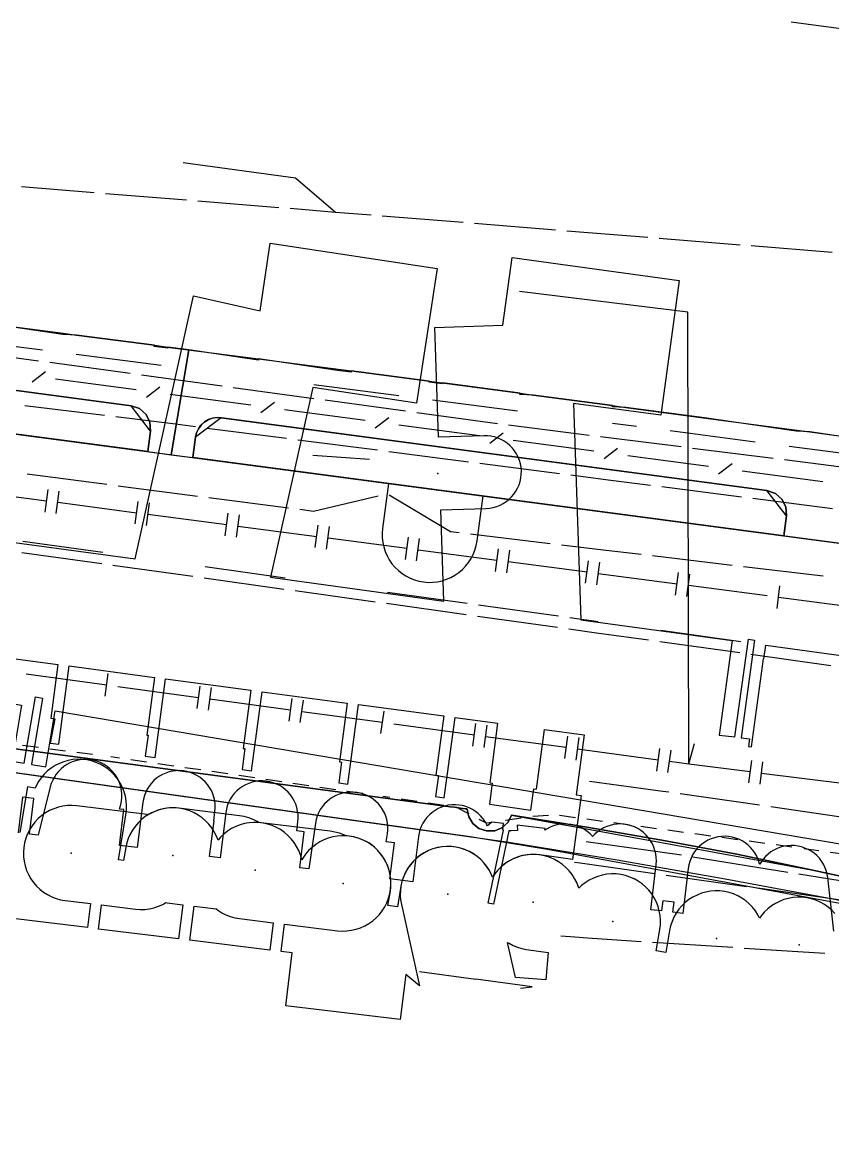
# Model space of a CAD drawing. Header units: metres. Extents: x -3782 to -2031, y 18790 to 19846.
# Drawn here: x -3658.86 to -3623.16, y 18955.78 to 19004.77 of the extents above; entities that cross this region are included whole.
import ezdxf

# ---------------------------------------------------------------- set-up
doc = ezdxf.new("R2010")
doc.units = ezdxf.units.M
for name, color, linetype in [('BOUNDARY', 7, 'Continuous'), ('CURB', 7, 'Continuous'), ('ELECTR_CABLE', 7, 'Continuous'), ('ELECTR_CABLE_COMM', 7, 'Continuous'), ('GAS', 7, 'Continuous'), ('GRASS', 7, 'Continuous'), ('GROUND', 7, 'Continuous'), ('OVERHEAD_POWER_LINE', 7, 'Continuous'), ('ROAD', 7, 'Continuous'), ('SEWER', 7, 'Continuous'), ('SIDEWALK_PATH', 7, 'Continuous'), ('TREE', 7, 'Continuous'), ('WATER_PIPELINE', 7, 'Continuous')]:
    doc.layers.add(name, color=color, linetype=linetype)

msp = doc.modelspace()

# ---------------------------------------------------------------- linework, layer by layer
at = {"layer": 'BOUNDARY'}
for points in [[(-3660.463, 18991.529), (-3657.057, 18991.078), (-3656.463, 18991), (-3653.033, 18990.546), (-3652.535, 18990.479), (-3652.355, 18990.456), (-3648.447, 18989.947), (-3644.366, 18989.417), (-3640.474, 18988.91), (-3636.926, 18988.436), (-3636.337, 18988.357), (-3632.867, 18987.893), (-3632.273, 18987.814), (-3628.209, 18987.27), (-3624.169, 18986.73), (-3620.427, 18986.229)], [(-3615.941, 18964.679), (-3635.722, 18968.342), (-3639.132, 18968.898), (-3691.698, 18976.302)]]:
    msp.add_lwpolyline(points, dxfattribs=at)
at = {"layer": 'CURB'}
for points in [[(-3654.067, 18987.886), (-3679.096, 18991.221)], [(-3682.324, 18989.705), (-3624.331, 18982.029)], [(-3653.208, 18986.763), (-3654.067, 18987.886)], [(-3650.102, 18987.358), (-3651.226, 18986.499)], [(-3626.064, 18984.155), (-3650.102, 18987.358)], [(-3653.327, 18985.867), (-3653.208, 18986.763)], [(-3625.205, 18983.032), (-3626.064, 18984.155)], [(-3625.321, 18982.16), (-3625.205, 18983.032)], [(-3624.331, 18982.029), (-3611.443, 18980.324)], [(-3658.144, 18972.831), (-3658.84, 18972.921)], [(-3656.951, 18972.678), (-3657.648, 18972.767)], [(-3655.759, 18972.524), (-3656.456, 18972.614)], [(-3654.567, 18972.364), (-3654.96, 18972.422)], [(-3653.378, 18972.19), (-3654.073, 18972.292)], [(-3652.188, 18972.017), (-3652.883, 18972.118)], [(-3650.998, 18971.843), (-3651.693, 18971.944)], [(-3649.809, 18971.669), (-3650.504, 18971.771)], [(-3648.619, 18971.495), (-3649.314, 18971.597)], [(-3647.429, 18971.321), (-3648.124, 18971.423)], [(-3646.24, 18971.148), (-3646.935, 18971.249)], [(-3645.05, 18970.974), (-3645.745, 18971.075)], [(-3643.86, 18970.8), (-3644.555, 18970.901)], [(-3642.671, 18970.626), (-3642.976, 18970.671)], [(-3641.481, 18970.452), (-3642.176, 18970.554)], [(-3640.291, 18970.279), (-3640.986, 18970.38)], [(-3639.169, 18969.9), (-3639.722, 18970.195)], [(-3638.408, 18969.495), (-3638.727, 18969.665)], [(-3636.882, 18969.72), (-3637.577, 18969.617)], [(-3637.311, 18969.846), (-3624.107, 18967.448), (-3606.03, 18963.534), (-3589.949, 18960.734), (-3552.443, 18955.778)], [(-3635.687, 18969.844), (-3636.363, 18969.796)], [(-3634.493, 18969.742), (-3635.189, 18969.837)], [(-3633.302, 18969.58), (-3633.998, 18969.675)], [(-3638.071, 18969.545), (-3638.408, 18969.495)], [(-3632.111, 18969.418), (-3632.807, 18969.513)], [(-3630.92, 18969.256), (-3631.615, 18969.35)], [(-3629.728, 18969.093), (-3630.424, 18969.188)], [(-3628.537, 18968.931), (-3629.233, 18969.026)], [(-3627.346, 18968.769), (-3628.041, 18968.864)], [(-3626.154, 18968.607), (-3626.85, 18968.702)], [(-3624.963, 18968.445), (-3625.659, 18968.54)], [(-3623.772, 18968.283), (-3624.433, 18968.373)], [(-3622.58, 18968.12), (-3623.276, 18968.215)]]:
    msp.add_lwpolyline(points, dxfattribs=at)
at = {"layer": 'ELECTR_CABLE'}
for points in [[(-3646.822, 18997.913), (-3651.773, 18998.588)], [(-3645.054, 18996.403), (-3646.822, 18997.913)], [(-3655.686, 18997.261), (-3658.89, 18997.52)], [(-3651.623, 18996.933), (-3655.187, 18997.221)], [(-3647.56, 18996.605), (-3651.125, 18996.893)], [(-3645.054, 18996.403), (-3647.062, 18996.565)], [(-3643.497, 18996.277), (-3645.054, 18996.403)], [(-3639.435, 18995.949), (-3642.999, 18996.237)], [(-3635.372, 18995.621), (-3638.936, 18995.908)], [(-3631.309, 18995.292), (-3634.873, 18995.58)], [(-3627.246, 18994.964), (-3630.811, 18995.252)], [(-3623.183, 18994.636), (-3626.748, 18994.924)], [(-3661.715, 18990.823), (-3657.969, 18990.349)], [(-3661.687, 18990.352), (-3658.14, 18989.867)], [(-3657.645, 18989.799), (-3654.099, 18989.314)], [(-3656.481, 18990.161), (-3652.736, 18989.679)], [(-3653.603, 18989.246), (-3650.057, 18988.761)], [(-3646.016, 18988.815), (-3642.271, 18988.334)], [(-3649.562, 18988.693), (-3646.016, 18988.208)], [(-3658.748, 18987.895), (-3655.234, 18987.465)], [(-3645.52, 18988.14), (-3641.974, 18987.655)], [(-3640.784, 18988.142), (-3637.039, 18987.661)], [(-3654.737, 18987.404), (-3652.102, 18987.081)], [(-3641.479, 18987.588), (-3637.932, 18987.103)], [(-3652.102, 18987.081), (-3651.223, 18986.968)], [(-3650.728, 18986.904), (-3647.216, 18986.452)], [(-3637.436, 18987.039), (-3633.885, 18986.593)], [(-3632.867, 18987.124), (-3631.807, 18986.986)], [(-3646.72, 18986.388), (-3643.208, 18985.936)], [(-3633.389, 18986.531), (-3632.915, 18986.471)], [(-3632.915, 18986.471), (-3629.838, 18986.085)], [(-3630.319, 18986.791), (-3626.575, 18986.301)], [(-3642.712, 18985.872), (-3639.2, 18985.42)], [(-3629.342, 18986.023), (-3625.79, 18985.577)], [(-3625.088, 18986.107), (-3621.344, 18985.617)], [(-3638.704, 18985.356), (-3635.192, 18984.904)], [(-3625.294, 18985.514), (-3621.743, 18985.068)], [(-3655.133, 18984.412), (-3658.638, 18984.867)], [(-3634.697, 18984.84), (-3633.05, 18984.628)], [(-3633.05, 18984.628), (-3631.185, 18984.388)], [(-3651.133, 18983.892), (-3654.638, 18984.347)], [(-3643.186, 18983.896), (-3646.031, 18983.23)], [(-3639.999, 18982.329), (-3642.691, 18983.945)], [(-3630.689, 18984.324), (-3627.177, 18983.872)], [(-3647.134, 18983.373), (-3650.638, 18983.828)], [(-3626.681, 18983.808), (-3623.169, 18983.356)], [(-3646.031, 18983.23), (-3646.638, 18983.309)], [(-3655.315, 18981.42), (-3658.834, 18981.913)], [(-3639.608, 18982.283), (-3639.999, 18982.329)], [(-3635.602, 18981.807), (-3639.111, 18982.224)], [(-3655.358, 18980.922), (-3658.877, 18981.414)], [(-3633.277, 18981.531), (-3635.106, 18981.748)], [(-3631.597, 18981.332), (-3633.277, 18981.531)], [(-3627.592, 18980.856), (-3631.1, 18981.273)], [(-3651.344, 18980.36), (-3654.863, 18980.852)], [(-3647.285, 18980.297), (-3650.805, 18980.79)], [(-3623.586, 18980.381), (-3627.095, 18980.797)], [(-3647.33, 18979.799), (-3650.849, 18980.291)], [(-3643.315, 18979.238), (-3646.834, 18979.729)], [(-3639.255, 18979.176), (-3642.775, 18979.667)], [(-3639.301, 18978.678), (-3642.82, 18979.169)], [(-3635.24, 18978.616), (-3638.76, 18979.107)], [(-3635.287, 18978.117), (-3638.806, 18978.608)], [(-3633.492, 18978.371), (-3634.745, 18978.546)], [(-3633.562, 18977.876), (-3634.791, 18978.048)], [(-3627.21, 18977.494), (-3630.73, 18977.986)], [(-3631.272, 18977.557), (-3633.562, 18977.876)], [(-3627.258, 18976.996), (-3630.777, 18977.488)], [(-3661.039, 18976.99), (-3657.287, 18976.489), (-3657.601, 18974.13), (-3657.415, 18974.092), (-3657.634, 18973.029), (-3657.251, 18972.976), (-3656.791, 18976.423), (-3653.038, 18975.922), (-3653.377, 18973.383), (-3653.31, 18973.374), (-3653.438, 18972.451), (-3653.005, 18972.391), (-3652.542, 18975.856), (-3648.79, 18975.356), (-3649.131, 18972.793), (-3649.051, 18972.782), (-3649.178, 18971.864), (-3648.759, 18971.806), (-3648.294, 18975.289), (-3644.541, 18974.789), (-3644.886, 18972.203), (-3644.791, 18972.19), (-3644.919, 18971.274), (-3644.513, 18971.217), (-3644.045, 18974.723), (-3640.293, 18974.222), (-3640.641, 18971.612), (-3640.532, 18971.597), (-3640.661, 18970.672), (-3640.269, 18970.617), (-3639.797, 18974.156), (-3637.921, 18973.905), (-3638.27, 18971.283), (-3638.155, 18971.267), (-3638.284, 18970.337), (-3636.462, 18970.079), (-3636.332, 18971.013), (-3636.214, 18970.997), (-3635.863, 18973.631), (-3634.111, 18973.397), (-3634.464, 18970.754), (-3634.235, 18970.722), (-3634.627, 18967.902), (-3636.066, 18968.103), (-3636.271, 18968.121), (-3636.478, 18968.119), (-3636.682, 18968.097), (-3636.884, 18968.055), (-3637.081, 18967.994), (-3637.271, 18967.913), (-3637.451, 18967.814), (-3637.622, 18967.698), (-3637.78, 18967.566), (-3637.924, 18967.419), (-3638.054, 18967.259), (-3638.147, 18967.116), (-3638.189, 18967.225), (-3638.282, 18967.409), (-3638.392, 18967.583), (-3638.519, 18967.745), (-3638.661, 18967.895), (-3638.817, 18968.029), (-3638.985, 18968.148), (-3639.165, 18968.25), (-3639.353, 18968.333), (-3639.549, 18968.398), (-3639.75, 18968.443), (-3639.954, 18968.468), (-3640.16, 18968.473), (-3640.366, 18968.458), (-3640.569, 18968.423), (-3640.768, 18968.368), (-3640.96, 18968.294), (-3641.144, 18968.201), (-3641.318, 18968.091), (-3641.48, 18967.964), (-3641.63, 18967.822), (-3641.764, 18967.666), (-3641.883, 18967.497), (-3641.985, 18967.318), (-3642.068, 18967.13), (-3642.133, 18966.934), (-3642.178, 18966.733), (-3642.203, 18966.528), (-3642.208, 18966.322), (-3642.193, 18966.117), (-3642.158, 18965.914), (-3641.356, 18962.343), (-3641.97, 18962.837), (-3642.207, 18960.851), (-3647.253, 18961.452), (-3646.974, 18963.788), (-3647.456, 18963.847), (-3647.307, 18965.054), (-3644.973, 18964.766), (-3644.768, 18964.75), (-3644.562, 18964.755), (-3644.357, 18964.781), (-3644.156, 18964.826), (-3643.96, 18964.89), (-3643.772, 18964.974), (-3643.593, 18965.076), (-3643.424, 18965.194), (-3643.268, 18965.329), (-3643.126, 18965.478), (-3642.999, 18965.64), (-3642.889, 18965.815), (-3642.796, 18965.999), (-3642.722, 18966.191), (-3642.667, 18966.39), (-3642.632, 18966.593), (-3642.617, 18966.798), (-3642.622, 18967.004), (-3642.647, 18967.209), (-3642.692, 18967.41), (-3642.757, 18967.605), (-3642.84, 18967.794), (-3642.942, 18967.973), (-3643.06, 18968.142), (-3643.195, 18968.298), (-3643.344, 18968.44), (-3643.507, 18968.567), (-3643.681, 18968.677), (-3643.865, 18968.77), (-3644.057, 18968.844), (-3644.256, 18968.899), (-3644.459, 18968.934), (-3644.651, 18968.958), (-3644.696, 18968.98), (-3644.889, 18969.055), (-3645.087, 18969.11), (-3645.29, 18969.145), (-3648.338, 18969.521), (-3648.438, 18969.528), (-3648.508, 18969.573), (-3648.692, 18969.666), (-3648.885, 18969.74), (-3649.083, 18969.795), (-3649.286, 18969.83), (-3651.966, 18970.16), (-3652.172, 18970.175), (-3652.378, 18970.17), (-3652.582, 18970.145), (-3652.783, 18970.1), (-3652.979, 18970.035), (-3653.167, 18969.951), (-3653.307, 18969.872), (-3653.359, 18969.882), (-3656.45, 18970.263), (-3656.655, 18970.278), (-3656.861, 18970.273), (-3657.066, 18970.248), (-3657.267, 18970.203), (-3657.462, 18970.138), (-3657.651, 18970.055), (-3657.83, 18969.953), (-3657.999, 18969.834), (-3658.155, 18969.7), (-3658.297, 18969.551), (-3658.424, 18969.388), (-3658.534, 18969.214), (-3658.627, 18969.03), (-3658.701, 18968.838), (-3658.756, 18968.639), (-3658.791, 18968.436), (-3658.806, 18968.231), (-3658.801, 18968.024), (-3658.776, 18967.82), (-3658.731, 18967.619), (-3658.666, 18967.423), (-3658.583, 18967.235), (-3658.481, 18967.055), (-3658.363, 18966.887), (-3658.228, 18966.731), (-3658.079, 18966.589), (-3657.916, 18966.462), (-3657.742, 18966.352), (-3657.558, 18966.259), (-3657.366, 18966.185), (-3657.167, 18966.13), (-3656.964, 18966.095), (-3655.858, 18965.958), (-3655.989, 18964.9), (-3659.511, 18965.334)], [(-3623.244, 18976.436), (-3626.763, 18976.927)], [(-3633.88, 18971.348), (-3630.64, 18970.916)], [(-3630.64, 18970.916), (-3630.377, 18970.878)], [(-3629.882, 18970.807), (-3626.384, 18970.302)], [(-3625.889, 18970.231), (-3622.391, 18969.726)], [(-3629.932, 18968.104), (-3634.015, 18968.672)], [(-3634.538, 18967.788), (-3634.287, 18967.752)], [(-3634.287, 18967.752), (-3630.993, 18967.287)], [(-3629.821, 18968.086), (-3629.932, 18968.104)], [(-3625.147, 18967.335), (-3629.328, 18968.007)], [(-3630.498, 18967.217), (-3626.954, 18966.716)], [(-3620.472, 18966.583), (-3624.653, 18967.255)], [(-3626.459, 18966.646), (-3622.914, 18966.146)], [(-3635.136, 18964.545), (-3634.526, 18964.494)], [(-3634.526, 18964.494), (-3633.969, 18964.447)], [(-3633.969, 18964.447), (-3631.596, 18964.294)], [(-3631.097, 18964.262), (-3627.556, 18964.034)], [(-3627.057, 18964.002), (-3623.515, 18963.774)]]:
    msp.add_lwpolyline(points, dxfattribs=at)
for points in [[(-3651.97, 18964.404), (-3655.492, 18964.839), (-3655.362, 18965.897), (-3653.873, 18965.713), (-3653.668, 18965.698), (-3653.462, 18965.703), (-3653.257, 18965.728), (-3653.056, 18965.773), (-3652.86, 18965.838), (-3652.672, 18965.921), (-3652.532, 18966.001), (-3652.48, 18965.992), (-3651.785, 18965.906)], [(-3647.952, 18963.908), (-3651.474, 18964.343), (-3651.288, 18965.845), (-3650.32, 18965.726), (-3650.244, 18965.666), (-3650.07, 18965.556), (-3649.886, 18965.463), (-3649.694, 18965.389), (-3649.495, 18965.334), (-3649.292, 18965.299), (-3647.803, 18965.115)], [(-3635.801, 18962.594), (-3637.133, 18962.705), (-3637.48, 18964.252), (-3637.419, 18964.212), (-3637.237, 18964.117), (-3637.046, 18964.039), (-3636.848, 18963.981), (-3636.646, 18963.943), (-3635.699, 18963.811)]]:
    msp.add_lwpolyline(points, close=True, dxfattribs=at)
at = {"layer": 'ELECTR_CABLE_COMM'}
for points in [[(-3658.427, 18988.944), (-3657.832, 18989.398)], [(-3657.386, 18989.071), (-3653.834, 18988.595)], [(-3653.388, 18988.268), (-3652.793, 18988.723)], [(-3652.347, 18988.396), (-3648.795, 18987.92)], [(-3648.349, 18987.593), (-3647.754, 18988.048)], [(-3647.308, 18987.721), (-3643.756, 18987.244)], [(-3643.31, 18986.917), (-3642.715, 18987.372)], [(-3642.269, 18987.045), (-3638.717, 18986.569)], [(-3638.271, 18986.242), (-3637.676, 18986.697)], [(-3637.23, 18986.37), (-3633.678, 18985.894)], [(-3633.232, 18985.567), (-3632.637, 18986.021)], [(-3632.191, 18985.694), (-3628.639, 18985.218)], [(-3628.193, 18984.891), (-3627.598, 18985.346)], [(-3627.152, 18985.019), (-3623.6, 18984.543)]]:
    msp.add_lwpolyline(points, dxfattribs=at)
at = {"layer": 'GAS'}
for points in [[(-3615.1, 19003.457), (-3624.991, 19004.775)], [(-3629.542, 18992.009), (-3636.961, 18992.921)], [(-3629.502, 18972.11), (-3629.542, 18992.009)], [(-3661.259, 18984.153), (-3657.787, 18983.696)], [(-3657.853, 18983.201), (-3657.722, 18984.192)], [(-3657.357, 18983.135), (-3657.226, 18984.127)], [(-3657.292, 18983.631), (-3653.82, 18983.174)], [(-3653.885, 18982.679), (-3653.755, 18983.67)], [(-3653.389, 18982.613), (-3653.259, 18983.605)], [(-3653.324, 18983.109), (-3649.852, 18982.652)], [(-3649.917, 18982.157), (-3649.787, 18983.148)], [(-3649.422, 18982.091), (-3649.291, 18983.083)], [(-3649.356, 18982.587), (-3645.885, 18982.13)], [(-3645.95, 18981.635), (-3645.819, 18982.626)], [(-3645.454, 18981.57), (-3645.324, 18982.561)], [(-3645.389, 18982.065), (-3641.917, 18981.608)], [(-3641.982, 18981.113), (-3641.852, 18982.104)], [(-3641.487, 18981.048), (-3641.356, 18982.039)], [(-3641.421, 18981.543), (-3637.95, 18981.086)], [(-3638.015, 18980.591), (-3637.884, 18981.582)], [(-3637.519, 18980.526), (-3637.389, 18981.517)], [(-3637.454, 18981.021), (-3633.982, 18980.564)], [(-3634.047, 18980.069), (-3633.917, 18981.06)], [(-3633.551, 18980.004), (-3633.421, 18980.995)], [(-3633.486, 18980.499), (-3630.014, 18980.042)], [(-3630.08, 18979.547), (-3629.949, 18980.538)], [(-3629.584, 18979.482), (-3629.453, 18980.473)], [(-3629.519, 18979.977), (-3626.047, 18979.521)], [(-3625.616, 18978.96), (-3625.486, 18979.951)], [(-3625.551, 18979.455), (-3622.079, 18978.999)], [(-3658.69, 18976.075), (-3655.137, 18975.592)], [(-3655.204, 18975.097), (-3655.07, 18976.088)], [(-3651.156, 18974.547), (-3651.021, 18975.538)], [(-3654.642, 18975.525), (-3651.089, 18975.042)], [(-3650.66, 18974.48), (-3650.526, 18975.47)], [(-3650.593, 18974.975), (-3647.04, 18974.492)], [(-3647.107, 18973.997), (-3646.973, 18974.988)], [(-3646.612, 18973.93), (-3646.477, 18974.92)], [(-3646.545, 18974.425), (-3642.992, 18973.942)], [(-3643.059, 18973.447), (-3642.924, 18974.438)], [(-3642.496, 18973.875), (-3638.943, 18973.392)], [(-3639.011, 18972.897), (-3638.876, 18973.888)], [(-3638.515, 18972.83), (-3638.381, 18973.821)], [(-3638.448, 18973.325), (-3634.895, 18972.843)], [(-3634.962, 18972.347), (-3634.828, 18973.338)], [(-3634.467, 18972.28), (-3634.332, 18973.271)], [(-3634.399, 18972.775), (-3630.846, 18972.293)], [(-3630.914, 18971.797), (-3630.779, 18972.788)], [(-3630.418, 18971.73), (-3630.284, 18972.721)], [(-3629.502, 18972.11), (-3629.254, 18973.011)], [(-3630.351, 18972.225), (-3629.502, 18972.11)], [(-3629.502, 18972.11), (-3626.794, 18971.771)], [(-3626.856, 18971.275), (-3626.732, 18972.267)], [(-3626.36, 18971.213), (-3626.236, 18972.205)], [(-3626.298, 18971.709), (-3622.74, 18971.264)]]:
    msp.add_lwpolyline(points, dxfattribs=at)
at = {"layer": 'GRASS'}
for points in [[(-3680.219, 18990.362), (-3680.342, 18989.442), (-3653.327, 18985.867), (-3653.208, 18986.763), (-3653.235, 18987.159), (-3653.405, 18987.502), (-3653.692, 18987.757), (-3654.067, 18987.886), (-3679.096, 18991.221), (-3679.293, 18991.228), (-3679.485, 18991.196), (-3679.668, 18991.128), (-3679.835, 18991.024), (-3679.979, 18990.89), (-3680.093, 18990.731), (-3680.174, 18990.554)], [(-3650.075, 18987.354), (-3650.275, 18987.366), (-3650.471, 18987.338), (-3650.659, 18987.272), (-3650.831, 18987.17), (-3650.979, 18987.034), (-3651.096, 18986.874), (-3651.179, 18986.694), (-3651.226, 18986.499), (-3651.345, 18985.605), (-3625.321, 18982.16), (-3625.205, 18983.032), (-3625.232, 18983.428), (-3625.402, 18983.771), (-3625.689, 18984.026), (-3626.064, 18984.155)]]:
    msp.add_lwpolyline(points, close=True, dxfattribs=at)
for points in [[(-3618.253, 18966.181), (-3624.107, 18967.448), (-3627.393, 18968.131), (-3630.689, 18968.758), (-3633.995, 18969.33), (-3637.311, 18969.846), (-3637.476, 18969.532), (-3637.732, 18969.3), (-3638.051, 18969.169), (-3638.406, 18969.156), (-3638.743, 18969.267), (-3639.013, 18969.482), (-3639.194, 18969.776), (-3639.265, 18970.124), (-3639.452, 18970.15), (-3639.639, 18970.175), (-3639.826, 18970.2), (-3640.013, 18970.225), (-3753.958, 18985.408)], [(-3692.365, 18976.396), (-3637.421, 18968.657), (-3632.658, 18967.887), (-3627.906, 18967.056), (-3623.165, 18966.164), (-3618.435, 18965.212)]]:
    msp.add_lwpolyline(points, dxfattribs=at)
at = {"layer": 'GROUND'}
for points in [[(-3680.342, 18989.442), (-3680.219, 18990.362), (-3680.174, 18990.554), (-3680.093, 18990.731), (-3679.979, 18990.89), (-3679.835, 18991.024), (-3679.668, 18991.128), (-3679.485, 18991.196), (-3679.293, 18991.228), (-3679.096, 18991.221), (-3654.067, 18987.886), (-3653.692, 18987.757), (-3653.405, 18987.502), (-3653.235, 18987.159), (-3653.208, 18986.763), (-3653.327, 18985.867)], [(-3651.226, 18986.499), (-3651.18, 18986.691), (-3651.1, 18986.868), (-3650.986, 18987.027), (-3650.842, 18987.161), (-3650.674, 18987.265), (-3650.492, 18987.333), (-3650.299, 18987.365), (-3650.102, 18987.358), (-3626.064, 18984.155), (-3625.689, 18984.026), (-3625.402, 18983.771), (-3625.232, 18983.428), (-3625.205, 18983.032), (-3625.321, 18982.16), (-3651.345, 18985.605)]]:
    msp.add_lwpolyline(points, close=True, dxfattribs=at)
for points in [[(-3753.958, 18985.408), (-3640.013, 18970.225), (-3639.826, 18970.2), (-3639.639, 18970.175), (-3639.452, 18970.15), (-3639.265, 18970.124), (-3639.194, 18969.776), (-3639.013, 18969.482), (-3638.743, 18969.267), (-3638.406, 18969.156), (-3638.051, 18969.169), (-3637.732, 18969.3), (-3637.476, 18969.532), (-3637.311, 18969.846), (-3633.995, 18969.33), (-3630.689, 18968.758), (-3627.393, 18968.131), (-3624.107, 18967.448), (-3618.253, 18966.181)], [(-3615.941, 18964.679), (-3635.722, 18968.342), (-3639.132, 18968.898), (-3691.698, 18976.302)]]:
    msp.add_lwpolyline(points, dxfattribs=at)
at = {"layer": 'OVERHEAD_POWER_LINE'}
for points in [[(-3646.062, 18985.705), (-3643.568, 18985.527)], [(-3641.357, 18962.972), (-3638.88, 18962.635)], [(-3636.403, 18962.299), (-3638.88, 18962.635)], [(-3636.915, 18962.234), (-3636.403, 18962.299)]]:
    msp.add_lwpolyline(points, dxfattribs=at)
at = {"layer": 'ROAD'}
for points in [[(-3672.082, 18988.349), (-3642.727, 18984.464), (-3642.99, 18982.482), (-3643.007, 18982.276), (-3643.003, 18982.07), (-3642.98, 18981.865), (-3642.937, 18981.664), (-3642.874, 18981.468), (-3642.792, 18981.278), (-3642.692, 18981.098), (-3642.575, 18980.929), (-3642.441, 18980.771), (-3642.293, 18980.628), (-3642.132, 18980.5), (-3641.959, 18980.388), (-3641.776, 18980.294), (-3641.584, 18980.218), (-3641.386, 18980.161), (-3641.183, 18980.124), (-3640.978, 18980.107), (-3640.772, 18980.11), (-3640.567, 18980.134), (-3640.366, 18980.177), (-3640.169, 18980.24), (-3639.98, 18980.322), (-3639.8, 18980.422), (-3639.63, 18980.539), (-3639.473, 18980.672), (-3639.33, 18980.82), (-3639.202, 18980.982), (-3639.09, 18981.155), (-3638.996, 18981.338), (-3638.92, 18981.53), (-3638.863, 18981.728), (-3638.826, 18981.93), (-3638.563, 18983.913), (-3615.494, 18980.86)], [(-3618.253, 18966.181), (-3624.107, 18967.448), (-3624.108, 18967.448), (-3627.393, 18968.131), (-3630.689, 18968.758), (-3633.995, 18969.33), (-3633.996, 18969.33), (-3637.304, 18969.845), (-3637.308, 18969.845), (-3637.312, 18969.843), (-3637.314, 18969.84), (-3637.475, 18969.533), (-3637.477, 18969.531), (-3637.731, 18969.301), (-3637.733, 18969.3), (-3638.05, 18969.17), (-3638.052, 18969.169), (-3638.405, 18969.156), (-3638.407, 18969.156), (-3638.742, 18969.267), (-3638.744, 18969.268), (-3639.012, 18969.482), (-3639.014, 18969.483), (-3639.194, 18969.775), (-3639.194, 18969.777), (-3639.263, 18970.117), (-3639.265, 18970.121), (-3639.268, 18970.124), (-3639.272, 18970.125), (-3639.452, 18970.15), (-3639.639, 18970.175), (-3639.826, 18970.2), (-3640.013, 18970.225), (-3753.958, 18985.408)]]:
    msp.add_lwpolyline(points, dxfattribs=at)
at = {"layer": 'SEWER'}
for points in [[(-3675.6, 18984.081), (-3653.891, 18981.144), (-3651.311, 18992.725), (-3648.382, 18992.072), (-3647.933, 18995.039), (-3640.59, 18993.927), (-3641.488, 18987.995), (-3646.063, 18988.687), (-3647.926, 18980.33), (-3640.288, 18979.281), (-3640.421, 18983.298), (-3638.422, 18983.365), (-3638.266, 18983.377), (-3638.111, 18983.406), (-3637.96, 18983.449), (-3637.814, 18983.507), (-3637.675, 18983.578), (-3637.543, 18983.664), (-3637.42, 18983.761), (-3637.307, 18983.87), (-3637.206, 18983.99), (-3637.116, 18984.119), (-3637.04, 18984.257), (-3636.978, 18984.401), (-3636.93, 18984.55), (-3636.897, 18984.704), (-3636.879, 18984.86), (-3636.876, 18985.017), (-3636.889, 18985.173), (-3636.917, 18985.328), (-3636.96, 18985.479), (-3637.018, 18985.625), (-3637.09, 18985.764), (-3637.175, 18985.896), (-3637.273, 18986.019), (-3637.382, 18986.132), (-3637.502, 18986.234), (-3637.631, 18986.323), (-3637.768, 18986.399), (-3637.912, 18986.461), (-3638.062, 18986.509), (-3638.215, 18986.542), (-3638.371, 18986.56), (-3638.528, 18986.563), (-3640.527, 18986.497), (-3640.688, 18991.336), (-3637.689, 18991.436), (-3637.286, 18994.408), (-3629.919, 18993.408), (-3630.726, 18987.463), (-3634.573, 18987.985), (-3634.257, 18978.453), (-3627.597, 18977.539), (-3628.168, 18973.381), (-3627.467, 18973.297), (-3626.876, 18977.603), (-3626.601, 18977.565), (-3627.192, 18973.264), (-3626.827, 18973.221), (-3626.869, 18972.876), (-3626.739, 18972.86), (-3626.206, 18976.743), (-3626.192, 18976.741), (-3626.111, 18977.335), (-3605.692, 18974.532)], [(-3623.107, 18964.739), (-3623.382, 18967.103), (-3623.407, 18967.258), (-3623.448, 18967.41), (-3623.504, 18967.557), (-3623.573, 18967.697), (-3623.656, 18967.831), (-3623.752, 18967.955), (-3623.86, 18968.07), (-3623.978, 18968.173), (-3624.106, 18968.264), (-3624.242, 18968.343), (-3624.385, 18968.407), (-3624.534, 18968.457), (-3624.686, 18968.493), (-3624.842, 18968.513), (-3624.999, 18968.518), (-3625.156, 18968.508), (-3625.311, 18968.482), (-3625.462, 18968.441), (-3625.609, 18968.386), (-3625.75, 18968.316), (-3625.883, 18968.233), (-3626.008, 18968.137), (-3626.122, 18968.03), (-3626.225, 18967.912), (-3626.317, 18967.784), (-3626.379, 18967.676), (-3626.397, 18967.758), (-3626.448, 18967.907), (-3626.512, 18968.05), (-3626.59, 18968.187), (-3626.681, 18968.314), (-3626.785, 18968.433), (-3626.899, 18968.54), (-3627.023, 18968.636), (-3627.156, 18968.72), (-3627.297, 18968.789), (-3627.444, 18968.845), (-3627.596, 18968.886), (-3627.75, 18968.912), (-3627.907, 18968.923), (-3628.064, 18968.918), (-3628.22, 18968.898), (-3628.373, 18968.862), (-3628.522, 18968.812), (-3628.665, 18968.748), (-3628.801, 18968.67), (-3628.929, 18968.578), (-3629.047, 18968.475), (-3629.155, 18968.361), (-3629.25, 18968.236), (-3629.334, 18968.103), (-3629.404, 18967.963), (-3629.459, 18967.816), (-3629.5, 18967.664), (-3629.526, 18967.509), (-3629.759, 18965.524), (-3630.202, 18965.577), (-3630.15, 18966.016), (-3630.647, 18966.075), (-3630.699, 18965.635), (-3631.174, 18965.691), (-3630.941, 18967.679), (-3630.93, 18967.835), (-3630.935, 18967.992), (-3630.955, 18968.148), (-3630.99, 18968.301), (-3631.041, 18968.45), (-3631.105, 18968.593), (-3631.183, 18968.729), (-3631.274, 18968.857), (-3631.378, 18968.975), (-3631.492, 18969.083), (-3631.616, 18969.179), (-3631.749, 18969.262), (-3631.89, 18969.332), (-3632.037, 18969.387), (-3632.188, 18969.428), (-3632.343, 18969.454), (-3632.5, 18969.465), (-3632.657, 18969.46), (-3632.813, 18969.44), (-3632.966, 18969.405), (-3633.114, 18969.355), (-3633.258, 18969.29), (-3633.394, 18969.212), (-3633.522, 18969.121), (-3633.64, 18969.018), (-3633.736, 18968.915), (-3633.742, 18968.923), (-3633.852, 18969.036), (-3633.971, 18969.137), (-3634.101, 18969.226), (-3634.238, 18969.303), (-3634.382, 18969.365), (-3634.532, 18969.413), (-3634.685, 18969.446), (-3634.841, 18969.464), (-3634.998, 18969.466), (-3635.155, 18969.453), (-3635.309, 18969.425), (-3635.46, 18969.381), (-3635.606, 18969.323), (-3635.746, 18969.252), (-3635.841, 18969.19), (-3635.833, 18969.262), (-3637.057, 18969.411), (-3637.039, 18969.182), (-3637.353, 18969.158), (-3637.354, 18969.155), (-3637.369, 18969.157), (-3637.402, 18969.154), (-3637.402, 18969.161), (-3637.423, 18969.164), (-3638.103, 18965.93), (-3638.336, 18965.979), (-3637.66, 18969.198), (-3637.697, 18969.204), (-3637.656, 18969.485), (-3638.182, 18969.549), (-3638.372, 18969.387), (-3638.391, 18969.431), (-3638.469, 18969.568), (-3638.559, 18969.696), (-3638.662, 18969.815), (-3638.775, 18969.923), (-3638.899, 18970.02), (-3639.032, 18970.104), (-3639.172, 18970.175), (-3639.319, 18970.231), (-3639.47, 18970.273), (-3639.625, 18970.3), (-3639.781, 18970.311), (-3639.938, 18970.308), (-3640.094, 18970.288), (-3640.247, 18970.254), (-3640.396, 18970.205), (-3640.54, 18970.141), (-3640.676, 18970.064), (-3640.805, 18969.973), (-3640.924, 18969.871), (-3641.032, 18969.757), (-3641.129, 18969.633), (-3641.213, 18969.501), (-3641.283, 18969.36), (-3641.34, 18969.214), (-3641.382, 18969.063), (-3641.408, 18968.908), (-3641.653, 18966.924), (-3642.665, 18967.049), (-3642.469, 18968.634), (-3642.827, 18968.678), (-3642.774, 18969.038), (-3642.758, 18969.195), (-3642.758, 18969.352), (-3642.774, 18969.508), (-3642.804, 18969.662), (-3642.85, 18969.812), (-3642.91, 18969.957), (-3642.984, 18970.096), (-3643.071, 18970.226), (-3643.171, 18970.348), (-3643.282, 18970.459), (-3643.403, 18970.558), (-3643.534, 18970.646), (-3643.672, 18970.72), (-3643.817, 18970.78), (-3643.968, 18970.825), (-3644.122, 18970.856), (-3644.278, 18970.871), (-3644.435, 18970.871), (-3644.591, 18970.856), (-3644.745, 18970.825), (-3644.896, 18970.78), (-3645.041, 18970.72), (-3645.179, 18970.646), (-3645.31, 18970.558), (-3645.431, 18970.459), (-3645.542, 18970.348), (-3645.642, 18970.226), (-3645.729, 18970.096), (-3645.803, 18969.957), (-3645.863, 18969.812), (-3645.909, 18969.662), (-3645.939, 18969.508), (-3646.238, 18967.491), (-3646.634, 18967.54), (-3646.439, 18969.121), (-3646.769, 18969.161), (-3646.719, 18969.566), (-3646.708, 18969.723), (-3646.712, 18969.88), (-3646.731, 18970.036), (-3646.765, 18970.189), (-3646.814, 18970.338), (-3646.878, 18970.481), (-3646.955, 18970.618), (-3647.046, 18970.746), (-3647.148, 18970.865), (-3647.262, 18970.974), (-3647.386, 18971.07), (-3647.518, 18971.154), (-3647.658, 18971.225), (-3647.805, 18971.282), (-3647.956, 18971.324), (-3648.111, 18971.35), (-3648.268, 18971.362), (-3648.424, 18971.358), (-3648.58, 18971.339), (-3648.734, 18971.305), (-3648.883, 18971.255), (-3649.026, 18971.192), (-3649.163, 18971.115), (-3649.291, 18971.024), (-3649.41, 18970.922), (-3649.518, 18970.808), (-3649.615, 18970.684), (-3649.699, 18970.552), (-3649.77, 18970.411), (-3649.826, 18970.265), (-3649.868, 18970.114), (-3649.895, 18969.959), (-3650.141, 18967.974), (-3650.604, 18968.031), (-3650.409, 18969.609), (-3650.421, 18969.61), (-3650.371, 18970.018), (-3650.359, 18970.175), (-3650.363, 18970.331), (-3650.382, 18970.487), (-3650.416, 18970.641), (-3650.466, 18970.79), (-3650.529, 18970.933), (-3650.607, 18971.07), (-3650.697, 18971.198), (-3650.8, 18971.317), (-3650.913, 18971.425), (-3651.037, 18971.522), (-3651.17, 18971.606), (-3651.31, 18971.677), (-3651.456, 18971.733), (-3651.608, 18971.775), (-3651.762, 18971.802), (-3651.919, 18971.814), (-3652.076, 18971.81), (-3652.232, 18971.791), (-3652.385, 18971.756), (-3652.534, 18971.707), (-3652.678, 18971.643), (-3652.814, 18971.566), (-3652.943, 18971.476), (-3653.062, 18971.373), (-3653.17, 18971.259), (-3653.267, 18971.136), (-3653.351, 18971.003), (-3653.421, 18970.863), (-3653.478, 18970.716), (-3653.52, 18970.565), (-3653.547, 18970.41), (-3653.792, 18968.426), (-3654.574, 18968.523), (-3654.379, 18970.097), (-3654.569, 18970.12), (-3654.52, 18970.318), (-3654.489, 18970.472), (-3654.473, 18970.628), (-3654.473, 18970.785), (-3654.489, 18970.941), (-3654.519, 18971.095), (-3654.565, 18971.245), (-3654.625, 18971.391), (-3654.698, 18971.529), (-3654.786, 18971.66), (-3654.885, 18971.781), (-3654.996, 18971.892), (-3655.117, 18971.992), (-3655.248, 18972.079), (-3655.386, 18972.153), (-3655.531, 18972.214), (-3655.682, 18972.259), (-3655.836, 18972.29), (-3655.992, 18972.306), (-3656.149, 18972.306), (-3656.305, 18972.29), (-3656.459, 18972.26), (-3656.609, 18972.214), (-3656.754, 18972.154), (-3656.893, 18972.08), (-3657.024, 18971.993), (-3657.145, 18971.894), (-3657.256, 18971.783), (-3657.356, 18971.662), (-3657.443, 18971.531), (-3657.517, 18971.393), (-3657.578, 18971.248), (-3657.623, 18971.097), (-3658.159, 18968.966), (-3658.544, 18969.014), (-3658.349, 18970.584), (-3658.846, 18970.645), (-3659.04, 18969.075)]]:
    msp.add_lwpolyline(points, dxfattribs=at)
at = {"layer": 'SIDEWALK_PATH'}
for points in [[(-3679.096, 18991.221), (-3654.067, 18987.886), (-3653.692, 18987.757), (-3653.405, 18987.502), (-3653.235, 18987.159), (-3653.208, 18986.763), (-3653.327, 18985.867), (-3652.293, 18985.73), (-3651.52, 18990.347), (-3652.445, 18990.468), (-3652.451, 18990.418), (-3653.04, 18990.496), (-3653.033, 18990.546), (-3656.463, 18991), (-3657.064, 18991.029), (-3660.463, 18991.529)], [(-3620.704, 18986.216), (-3624.168, 18986.729), (-3624.769, 18986.759), (-3628.209, 18987.27), (-3628.804, 18987.35), (-3632.273, 18987.814), (-3632.874, 18987.844), (-3632.867, 18987.893), (-3636.337, 18988.357), (-3636.938, 18988.387), (-3636.931, 18988.437), (-3640.337, 18988.892), (-3640.343, 18988.843), (-3640.937, 18988.92), (-3640.931, 18988.97), (-3644.366, 18989.417), (-3644.373, 18989.366), (-3644.968, 18989.444), (-3648.447, 18989.947), (-3648.453, 18989.898), (-3649.047, 18989.975), (-3651.52, 18990.347), (-3652.293, 18985.73), (-3651.345, 18985.605), (-3651.226, 18986.499), (-3651.18, 18986.691), (-3651.1, 18986.868), (-3650.986, 18987.027), (-3650.842, 18987.161), (-3650.674, 18987.265), (-3650.492, 18987.333), (-3650.299, 18987.365), (-3650.102, 18987.358), (-3626.064, 18984.155), (-3625.689, 18984.026), (-3625.402, 18983.771), (-3625.232, 18983.428), (-3625.205, 18983.032), (-3625.321, 18982.16), (-3611.443, 18980.324)]]:
    msp.add_lwpolyline(points, dxfattribs=at)
at = {"layer": 'TREE'}
for p in [(-3640.552, 18984.895), (-3656.707, 18968.178), (-3652.223, 18968.076), (-3648.595, 18967.437), (-3644.716, 18966.849), (-3640.108, 18966.374), (-3636.356, 18966.023), (-3632.847, 18965.167), (-3628.278, 18964.421), (-3624.648, 18964.14)]:
    msp.add_point(p, dxfattribs=at)
at = {"layer": 'WATER_PIPELINE'}
for points in [[(-3764.481, 18992.592), (-3658.884, 18974.7), (-3659.302, 18972.233), (-3658.768, 18972.142), (-3658.273, 18975.064), (-3657.959, 18975.011), (-3658.454, 18972.089), (-3657.823, 18971.982), (-3657.405, 18974.45), (-3578.979, 18961.161)], [(-3623.063, 18965.519), (-3623.206, 18965.667), (-3623.362, 18965.801), (-3623.531, 18965.919), (-3623.711, 18966.02), (-3623.9, 18966.103), (-3624.096, 18966.167), (-3624.297, 18966.211), (-3624.502, 18966.236), (-3624.708, 18966.24), (-3624.913, 18966.224), (-3625.116, 18966.188), (-3625.314, 18966.132), (-3625.506, 18966.057), (-3625.69, 18965.964), (-3625.864, 18965.853), (-3626.026, 18965.725), (-3626.175, 18965.583), (-3626.309, 18965.426), (-3626.382, 18965.321), (-3626.455, 18965.463), (-3626.566, 18965.637), (-3626.693, 18965.799), (-3626.836, 18965.947), (-3626.992, 18966.081), (-3627.161, 18966.199), (-3627.341, 18966.3), (-3627.53, 18966.383), (-3627.726, 18966.447), (-3627.927, 18966.491), (-3628.132, 18966.516), (-3628.338, 18966.52), (-3628.543, 18966.504), (-3628.746, 18966.468), (-3628.944, 18966.412), (-3629.136, 18966.337), (-3629.32, 18966.244), (-3629.494, 18966.133), (-3629.656, 18966.005), (-3629.805, 18965.863), (-3629.939, 18965.706), (-3630.056, 18965.537), (-3630.157, 18965.358), (-3630.24, 18965.169), (-3630.304, 18964.973), (-3630.348, 18964.772), (-3630.512, 18963.807), (-3630.935, 18963.879), (-3630.776, 18964.816), (-3630.752, 18965.021), (-3630.748, 18965.227), (-3630.764, 18965.432), (-3630.8, 18965.635), (-3630.855, 18965.833), (-3630.93, 18966.025), (-3631.024, 18966.209), (-3631.135, 18966.383), (-3631.262, 18966.545), (-3631.405, 18966.693), (-3631.561, 18966.827), (-3631.73, 18966.945), (-3631.91, 18967.046), (-3632.099, 18967.129), (-3632.295, 18967.193), (-3632.496, 18967.237), (-3632.701, 18967.262), (-3632.907, 18967.266), (-3633.112, 18967.25), (-3633.315, 18967.214), (-3633.513, 18967.158), (-3633.705, 18967.083), (-3633.889, 18966.99), (-3634.063, 18966.879), (-3634.225, 18966.751), (-3634.349, 18966.633), (-3634.364, 18966.689), (-3634.439, 18966.881), (-3634.533, 18967.065), (-3634.644, 18967.239), (-3634.771, 18967.401), (-3634.914, 18967.549), (-3635.07, 18967.683), (-3635.239, 18967.801), (-3635.419, 18967.902), (-3635.608, 18967.985), (-3635.804, 18968.049), (-3636.005, 18968.093), (-3636.21, 18968.118), (-3636.416, 18968.122), (-3636.621, 18968.106), (-3636.824, 18968.07), (-3637.022, 18968.014), (-3637.214, 18967.939), (-3637.398, 18967.846), (-3637.572, 18967.735), (-3637.734, 18967.607), (-3637.883, 18967.465), (-3638.017, 18967.308), (-3638.134, 18967.139), (-3638.147, 18967.117), (-3638.192, 18967.232), (-3638.286, 18967.416), (-3638.397, 18967.59), (-3638.524, 18967.752), (-3638.667, 18967.9), (-3638.823, 18968.034), (-3638.992, 18968.152), (-3639.172, 18968.253), (-3639.361, 18968.336), (-3639.557, 18968.4), (-3639.758, 18968.444), (-3639.963, 18968.469), (-3640.169, 18968.473), (-3640.374, 18968.457), (-3640.577, 18968.421), (-3640.775, 18968.365), (-3640.967, 18968.29), (-3641.151, 18968.197), (-3641.325, 18968.086), (-3641.487, 18967.958), (-3641.636, 18967.816), (-3641.77, 18967.659), (-3641.887, 18967.49), (-3641.988, 18967.311), (-3642.071, 18967.122), (-3642.135, 18966.926), (-3642.179, 18966.725), (-3642.334, 18965.81), (-3642.75, 18965.881), (-3642.645, 18966.499), (-3642.621, 18966.704), (-3642.617, 18966.91), (-3642.633, 18967.115), (-3642.669, 18967.318), (-3642.724, 18967.516), (-3642.799, 18967.708), (-3642.893, 18967.892), (-3643.004, 18968.066), (-3643.131, 18968.228), (-3643.274, 18968.376), (-3643.43, 18968.51), (-3643.599, 18968.628), (-3643.779, 18968.729), (-3643.968, 18968.812), (-3644.164, 18968.876), (-3644.365, 18968.92), (-3644.57, 18968.945), (-3644.776, 18968.949), (-3644.981, 18968.933), (-3645.184, 18968.897), (-3645.382, 18968.841), (-3645.574, 18968.766), (-3645.758, 18968.673), (-3645.932, 18968.562), (-3646.094, 18968.434), (-3646.243, 18968.292), (-3646.377, 18968.135), (-3646.494, 18967.966), (-3646.543, 18967.879), (-3646.548, 18967.905), (-3646.603, 18968.103), (-3646.678, 18968.295), (-3646.772, 18968.479), (-3646.883, 18968.653), (-3647.01, 18968.815), (-3647.153, 18968.963), (-3647.309, 18969.097), (-3647.478, 18969.215), (-3647.658, 18969.316), (-3647.847, 18969.399), (-3648.043, 18969.463), (-3648.244, 18969.507), (-3648.449, 18969.532), (-3648.655, 18969.536), (-3648.86, 18969.52), (-3649.063, 18969.484), (-3649.261, 18969.428), (-3649.453, 18969.353), (-3649.637, 18969.26), (-3649.811, 18969.149), (-3649.973, 18969.021), (-3650.122, 18968.879), (-3650.234, 18968.748), (-3650.306, 18968.934), (-3650.4, 18969.118), (-3650.511, 18969.292), (-3650.638, 18969.454), (-3650.781, 18969.602), (-3650.937, 18969.736), (-3651.106, 18969.854), (-3651.286, 18969.955), (-3651.475, 18970.038), (-3651.671, 18970.102), (-3651.872, 18970.146), (-3652.077, 18970.171), (-3652.283, 18970.175), (-3652.488, 18970.159), (-3652.691, 18970.123), (-3652.889, 18970.067), (-3653.081, 18969.992), (-3653.265, 18969.899), (-3653.439, 18969.788), (-3653.601, 18969.66), (-3653.75, 18969.518), (-3653.884, 18969.361), (-3654.001, 18969.192), (-3654.102, 18969.013), (-3654.185, 18968.824), (-3654.249, 18968.628), (-3654.293, 18968.427), (-3654.391, 18967.853), (-3654.625, 18967.893), (-3654.291, 18969.865), (-3654.267, 18970.069), (-3654.263, 18970.275), (-3654.279, 18970.481), (-3654.315, 18970.684), (-3654.37, 18970.882), (-3654.445, 18971.074), (-3654.539, 18971.258), (-3654.65, 18971.432), (-3654.777, 18971.594), (-3654.92, 18971.742), (-3655.076, 18971.876), (-3655.245, 18971.994), (-3655.425, 18972.095), (-3655.614, 18972.178), (-3655.81, 18972.242), (-3656.011, 18972.286), (-3656.216, 18972.311), (-3656.422, 18972.315), (-3656.627, 18972.299), (-3656.83, 18972.263), (-3657.028, 18972.207), (-3657.22, 18972.132), (-3657.404, 18972.039), (-3657.578, 18971.928), (-3657.74, 18971.8), (-3657.888, 18971.658), (-3658.022, 18971.501), (-3658.14, 18971.332), (-3658.241, 18971.152), (-3658.287, 18971.049), (-3658.62, 18971.106), (-3658.961, 18969.095)]]:
    msp.add_lwpolyline(points, dxfattribs=at)

doc.saveas('drawing.dxf')
